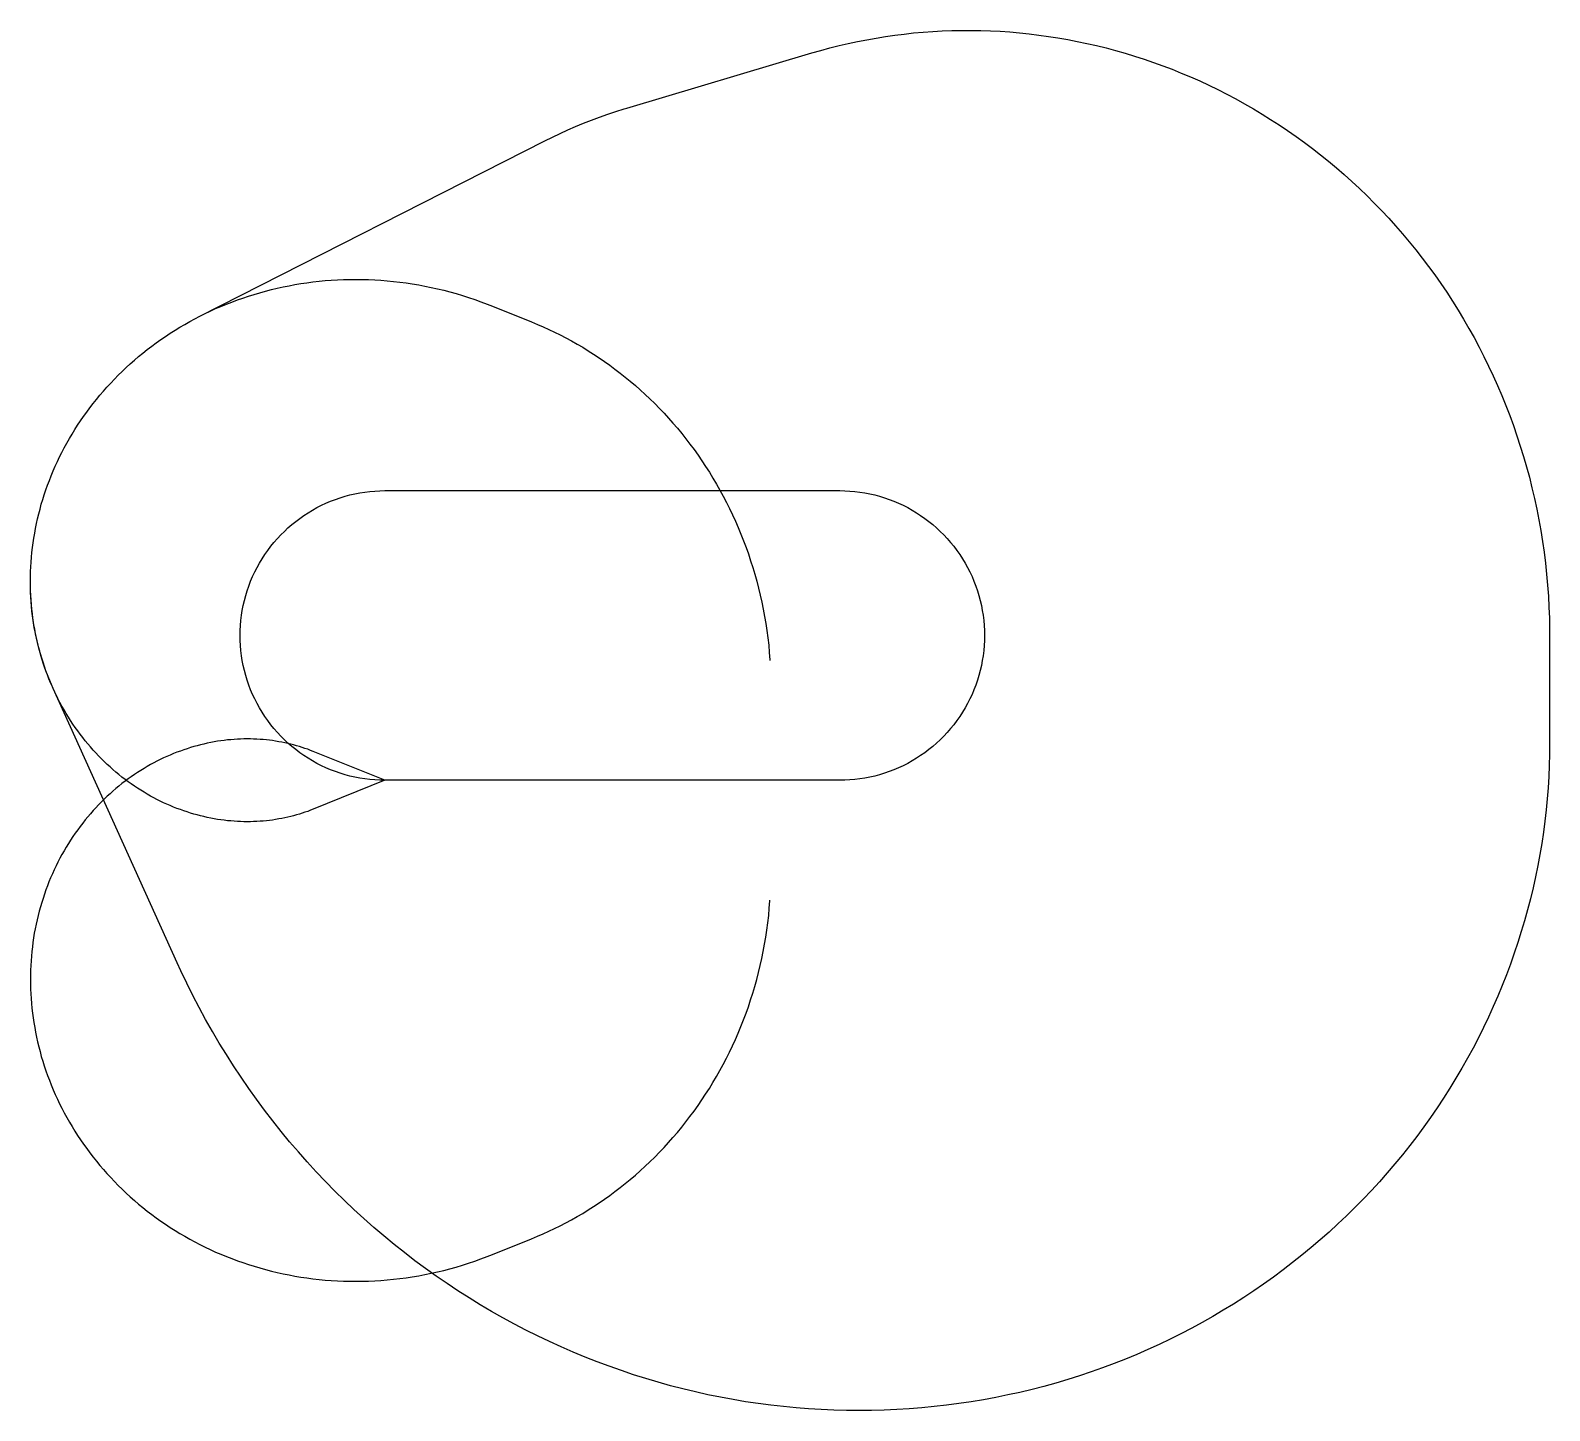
# Model space of a CAD drawing. Header units: metres. Extents: x -3797 to 12476, y -6749 to 8031.
import ezdxf

# ---------------------------------------------------------------- set-up
doc = ezdxf.new("R2010")
doc.units = ezdxf.units.M

msp = doc.modelspace()

# ---------------------------------------------------------------- linework, layer by layer
at = {"layer": 'NorminalTrack', "color": 1}
msp.add_lwpolyline([(0, 0), (0, 0), (-54, 1), (-108, 4), (-162, 8), (-216, 15), (-269, 24), (-322, 34), (-375, 46), (-427, 60), (-479, 76), (-530, 94), (-581, 113), (-631, 134), (-680, 157), (-728, 182), (-775, 208), (-822, 236), (-867, 265), (-912, 296), (-955, 329), (-997, 363), (-1038, 398), (-1077, 435), (-1116, 474), (-1152, 513), (-1188, 554), (-1222, 596), (-1255, 639), (-1286, 684), (-1315, 729), (-1343, 775), (-1369, 823), (-1394, 871), (-1417, 920), (-1438, 970), (-1457, 1020), (-1475, 1072), (-1491, 1123), (-1505, 1176), (-1517, 1228), (-1527, 1282), (-1536, 1335), (-1542, 1389), (-1547, 1443), (-1550, 1497), (-1551, 1551), (-1550, 1605), (-1547, 1659), (-1542, 1713), (-1536, 1767), (-1527, 1820), (-1517, 1873), (-1505, 1926), (-1491, 1978), (-1475, 2030), (-1457, 2081), (-1438, 2132), (-1417, 2182), (-1394, 2231), (-1369, 2279), (-1343, 2326), (-1315, 2373), (-1286, 2418), (-1255, 2462), (-1222, 2506), (-1188, 2548), (-1152, 2588), (-1116, 2628), (-1077, 2666), (-1038, 2703), (-997, 2739), (-955, 2773), (-912, 2805), (-867, 2836), (-822, 2866), (-775, 2894), (-728, 2920), (-680, 2945), (-631, 2968), (-581, 2989), (-530, 3008), (-479, 3026), (-427, 3042), (-375, 3056), (-322, 3068), (-269, 3078), (-216, 3087), (-162, 3093), (-108, 3098), (-54, 3101), (0, 3102), (0, 3102), (4872, 3102), (4872, 3102), (4926, 3101), (4980, 3098), (5034, 3093), (5088, 3087), (5141, 3078), (5194, 3068), (5247, 3056), (5299, 3042), (5351, 3026), (5402, 3008), (5453, 2989), (5503, 2968), (5552, 2945), (5600, 2920), (5647, 2894), (5694, 2866), (5739, 2836), (5784, 2805), (5827, 2773), (5869, 2739), (5910, 2703), (5949, 2666), (5988, 2628), (6024, 2588), (6060, 2548), (6094, 2506), (6127, 2462), (6158, 2418), (6187, 2373), (6215, 2326), (6241, 2279), (6266, 2231), (6289, 2182), (6310, 2132), (6329, 2081), (6347, 2030), (6363, 1978), (6377, 1926), (6389, 1873), (6399, 1820), (6408, 1767), (6414, 1713), (6419, 1659), (6422, 1605), (6423, 1551), (6422, 1497), (6419, 1443), (6414, 1389), (6408, 1335), (6399, 1282), (6389, 1228), (6377, 1176), (6363, 1123), (6347, 1072), (6329, 1020), (6310, 970), (6289, 920), (6266, 871), (6241, 823), (6215, 775), (6187, 729), (6158, 684), (6127, 639), (6094, 596), (6060, 554), (6024, 513), (5988, 474), (5949, 435), (5910, 398), (5869, 363), (5827, 329), (5784, 296), (5739, 265), (5694, 236), (5647, 208), (5600, 182), (5552, 157), (5503, 134), (5453, 113), (5402, 94), (5351, 76), (5299, 60), (5247, 46), (5194, 34), (5141, 24), (5088, 15), (5034, 8), (4980, 4), (4926, 1), (4872, 0), (0, 0)], dxfattribs=at)
at = {"layer": 'WindSpiral', "color": 5}
for points in [[(0, 0), (-769, -310), (-797, -321), (-827, -332), (-856, -342), (-886, -352), (-916, -362), (-947, -371), (-978, -379), (-1009, -387), (-1041, -395), (-1073, -402), (-1105, -408), (-1137, -414), (-1170, -420), (-1203, -425), (-1236, -429), (-1269, -433), (-1303, -436), (-1337, -439), (-1371, -441), (-1406, -442), (-1440, -443), (-1475, -443), (-1510, -443), (-1545, -442), (-1580, -440), (-1615, -438), (-1651, -435), (-1686, -432), (-1722, -428), (-1758, -423), (-1794, -418), (-1830, -411), (-1866, -405), (-1902, -397), (-1938, -389), (-1974, -381), (-2010, -371), (-2047, -361), (-2083, -350), (-2119, -339), (-2155, -327), (-2191, -314), (-2227, -300), (-2263, -286), (-2299, -271), (-2334, -256), (-2370, -240), (-2406, -223), (-2441, -205), (-2476, -187), (-2511, -168), (-2546, -148), (-2580, -127), (-2615, -106), (-2649, -84), (-2683, -62), (-2717, -39), (-2750, -15), (-2783, 10), (-2816, 35), (-2849, 61), (-2881, 88), (-2913, 115), (-2944, 143), (-2975, 171), (-3006, 201), (-3036, 231), (-3066, 261), (-3096, 293), (-3125, 324), (-3154, 357), (-3182, 390), (-3210, 424), (-3237, 458), (-3264, 493), (-3290, 529), (-3316, 565), (-3341, 602), (-3366, 639), (-3390, 677), (-3414, 716), (-3437, 755), (-3459, 794), (-3481, 834), (-3502, 875), (-3522, 916), (-3542, 958), (-3561, 1000), (-3580, 1043), (-3598, 1086), (-3615, 1130), (-3631, 1174), (-3647, 1219), (-3662, 1264), (-3676, 1309), (-3690, 1355), (-3702, 1401), (-3714, 1448), (-3726, 1495), (-3736, 1542), (-3746, 1590), (-3755, 1638), (-3763, 1686), (-3770, 1735), (-3776, 1784), (-3782, 1833), (-3787, 1882), (-3790, 1932), (-3793, 1982), (-3796, 2032), (-3797, 2083), (-3797, 2133), (-3797, 2184), (-3795, 2235), (-3793, 2286), (-3790, 2337), (-3786, 2389), (-3781, 2440), (-3775, 2492), (-3768, 2543), (-3760, 2595), (-3751, 2646), (-3742, 2698), (-3731, 2750), (-3720, 2801), (-3707, 2853), (-3694, 2905), (-3680, 2956), (-3664, 3007), (-3648, 3059), (-3631, 3110), (-3613, 3161), (-3594, 3212), (-3574, 3262), (-3553, 3313), (-3531, 3363), (-3508, 3413), (-3484, 3463), (-3459, 3512), (-3434, 3562), (-3407, 3611), (-3379, 3659), (-3351, 3708), (-3321, 3756), (-3291, 3803), (-3260, 3850), (-3228, 3897), (-3194, 3943), (-3160, 3989), (-3125, 4035), (-3090, 4080), (-3053, 4124), (-3015, 4168), (-2977, 4211), (-2937, 4254), (-2897, 4297), (-2856, 4338), (-2814, 4379), (-2771, 4420), (-2728, 4460), (-2683, 4499), (-2638, 4538), (-2592, 4575), (-2545, 4613), (-2498, 4649), (-2449, 4685), (-2400, 4720), (-2350, 4754), (-2300, 4787), (-2248, 4820), (-2196, 4852), (-2143, 4883), (-2090, 4913), (-2036, 4942), (-1981, 4971), (-1981, 4971), (1712, 6847), (1794, 6888), (1876, 6927), (1959, 6965), (2043, 7001), (2128, 7036), (2214, 7070), (2300, 7102), (2387, 7133), (2475, 7162), (2563, 7190), (2592, 7198), (4574, 7789), (4670, 7817), (4767, 7843), (4865, 7868), (4963, 7891), (5062, 7912), (5161, 7931), (5261, 7949), (5361, 7965), (5462, 7980), (5563, 7992), (5664, 8003), (5766, 8012), (5868, 8019), (5970, 8025), (6073, 8029), (6176, 8031), (6279, 8031), (6382, 8029), (6486, 8026), (6589, 8021), (6693, 8014), (6796, 8005), (6900, 7994), (7003, 7981), (7107, 7967), (7210, 7951), (7314, 7933), (7417, 7913), (7520, 7891), (7622, 7868), (7725, 7843), (7827, 7815), (7929, 7786), (8030, 7756), (8132, 7723), (8232, 7688), (8332, 7652), (8432, 7614), (8531, 7574), (8630, 7532), (8728, 7489), (8826, 7444), (8923, 7397), (9019, 7348), (9114, 7297), (9209, 7245), (9303, 7191), (9396, 7135), (9488, 7078), (9580, 7019), (9670, 6958), (9760, 6895), (9849, 6831), (9936, 6765), (10023, 6698), (10108, 6629), (10193, 6558), (10276, 6486), (10359, 6412), (10440, 6337), (10520, 6260), (10598, 6182), (10676, 6102), (10752, 6021), (10826, 5938), (10900, 5854), (10972, 5768), (11043, 5681), (11112, 5593), (11180, 5503), (11246, 5412), (11311, 5320), (11374, 5226), (11436, 5132), (11496, 5036), (11555, 4938), (11612, 4840), (11667, 4741), (11721, 4640), (11773, 4538), (11823, 4436), (11872, 4332), (11919, 4227), (11964, 4122), (12007, 4015), (12049, 3907), (12088, 3799), (12126, 3690), (12162, 3580), (12196, 3469), (12229, 3357), (12259, 3245), (12287, 3132), (12314, 3018), (12338, 2904), (12361, 2789), (12381, 2674), (12400, 2558), (12416, 2442), (12431, 2325), (12444, 2208), (12454, 2090), (12463, 1972), (12469, 1854), (12473, 1735), (12476, 1617), (12476, 1545), (12476, 398), (12475, 279), (12472, 160), (12467, 41), (12459, -79), (12450, -198), (12438, -317), (12425, -437), (12409, -556), (12391, -675), (12371, -794), (12349, -913), (12325, -1032), (12299, -1150), (12271, -1268), (12240, -1386), (12208, -1503), (12173, -1620), (12136, -1736), (12098, -1852), (12057, -1968), (12014, -2082), (11969, -2197), (11922, -2310), (11873, -2423), (11822, -2535), (11768, -2647), (11713, -2757), (11656, -2867), (11597, -2976), (11536, -3084), (11473, -3191), (11407, -3298), (11340, -3403), (11272, -3507), (11201, -3610), (11128, -3712), (11053, -3813), (10977, -3912), (10899, -4011), (10819, -4108), (10737, -4204), (10653, -4299), (10567, -4392), (10480, -4484), (10391, -4574), (10301, -4663), (10209, -4751), (10115, -4837), (10019, -4921), (9922, -5004), (9823, -5086), (9723, -5165), (9621, -5243), (9518, -5320), (9413, -5394), (9307, -5467), (9200, -5539), (9091, -5608), (8981, -5675), (8869, -5741), (8756, -5805), (8642, -5867), (8527, -5927), (8410, -5985), (8293, -6041), (8174, -6095), (8054, -6147), (7933, -6198), (7811, -6246), (7688, -6292), (7564, -6335), (7440, -6377), (7314, -6417), (7187, -6454), (7060, -6490), (6932, -6523), (6803, -6554), (6674, -6582), (6543, -6609), (6413, -6633), (6281, -6655), (6149, -6675), (6017, -6692), (5884, -6707), (5751, -6720), (5617, -6731), (5483, -6739), (5349, -6745), (5214, -6748), (5080, -6749), (4945, -6748), (4810, -6745), (4674, -6739), (4539, -6731), (4404, -6720), (4269, -6707), (4134, -6691), (3999, -6674), (3864, -6654), (3729, -6631), (3595, -6606), (3461, -6579), (3327, -6549), (3193, -6517), (3060, -6483), (2928, -6446), (2796, -6407), (2664, -6365), (2533, -6321), (2403, -6275), (2273, -6227), (2144, -6176), (2016, -6123), (1888, -6067), (1762, -6010), (1636, -5950), (1511, -5887), (1387, -5823), (1264, -5756), (1142, -5687), (1021, -5616), (902, -5543), (783, -5467), (666, -5389), (549, -5310), (435, -5228), (321, -5144), (209, -5057), (98, -4969), (-12, -4879), (-120, -4787), (-226, -4693), (-331, -4596), (-434, -4498), (-536, -4398), (-636, -4296), (-735, -4193), (-832, -4087), (-927, -3980), (-1020, -3870), (-1111, -3759), (-1201, -3647), (-1289, -3532), (-1375, -3416), (-1458, -3299), (-1540, -3180), (-1620, -3059), (-1698, -2937), (-1774, -2813), (-1848, -2688), (-1920, -2561), (-1989, -2433), (-2056, -2303), (-2122, -2173), (-2185, -2041), (-2224, -1954), (-3553, 983), (-3572, 1025), (-3590, 1068), (-3608, 1112), (-3624, 1156), (-3641, 1200), (-3656, 1245), (-3670, 1290), (-3684, 1336), (-3697, 1382), (-3710, 1428), (-3721, 1475), (-3732, 1522), (-3742, 1570), (-3751, 1618), (-3759, 1666), (-3767, 1715), (-3774, 1763), (-3780, 1813), (-3785, 1862), (-3789, 1912), (-3792, 1961), (-3795, 2012), (-3796, 2062), (-3797, 2112), (-3797, 2130)], [(0, 0), (-769, -310), (-797, -321), (-827, -332), (-856, -342), (-886, -352), (-916, -362), (-947, -371), (-978, -379), (-1009, -387), (-1041, -395), (-1073, -402), (-1105, -408), (-1137, -414), (-1170, -420), (-1203, -425), (-1236, -429), (-1269, -433), (-1303, -436), (-1337, -439), (-1371, -441), (-1406, -442), (-1440, -443), (-1475, -443), (-1510, -443), (-1545, -442), (-1580, -440), (-1615, -438), (-1651, -435), (-1686, -432), (-1722, -428), (-1758, -423), (-1794, -418), (-1830, -411), (-1866, -405), (-1902, -397), (-1938, -389), (-1974, -381), (-2010, -371), (-2047, -361), (-2083, -350), (-2119, -339), (-2155, -327), (-2191, -314), (-2227, -300), (-2263, -286), (-2299, -271), (-2334, -256), (-2370, -240), (-2406, -223), (-2441, -205), (-2476, -187), (-2511, -168), (-2546, -148), (-2580, -127), (-2615, -106), (-2649, -84), (-2683, -62), (-2717, -39), (-2750, -15), (-2783, 10), (-2816, 35), (-2849, 61), (-2881, 88), (-2913, 115), (-2944, 143), (-2975, 171), (-3006, 201), (-3036, 231), (-3066, 261), (-3096, 293), (-3125, 324), (-3154, 357), (-3182, 390), (-3210, 424), (-3237, 458), (-3264, 493), (-3290, 529), (-3316, 565), (-3341, 602), (-3366, 639), (-3390, 677), (-3414, 716), (-3437, 755), (-3459, 794), (-3481, 834), (-3502, 875), (-3522, 916), (-3542, 958), (-3561, 1000), (-3580, 1043), (-3598, 1086), (-3615, 1130), (-3631, 1174), (-3647, 1219), (-3662, 1264), (-3676, 1309), (-3690, 1355), (-3702, 1401), (-3714, 1448), (-3726, 1495), (-3736, 1542), (-3746, 1590), (-3755, 1638), (-3763, 1686), (-3770, 1735), (-3776, 1784), (-3782, 1833), (-3787, 1882), (-3790, 1932), (-3793, 1982), (-3796, 2032), (-3797, 2083), (-3797, 2133), (-3797, 2184), (-3795, 2235), (-3793, 2286), (-3790, 2337), (-3786, 2389), (-3781, 2440), (-3775, 2492), (-3768, 2543), (-3760, 2595), (-3751, 2646), (-3742, 2698), (-3731, 2750), (-3720, 2801), (-3707, 2853), (-3694, 2905), (-3680, 2956), (-3664, 3007), (-3648, 3059), (-3631, 3110), (-3613, 3161), (-3594, 3212), (-3574, 3262), (-3553, 3313), (-3531, 3363), (-3508, 3413), (-3484, 3463), (-3459, 3512), (-3434, 3562), (-3407, 3611), (-3379, 3659), (-3351, 3708), (-3321, 3756), (-3291, 3803), (-3260, 3850), (-3228, 3897), (-3194, 3943), (-3160, 3989), (-3125, 4035), (-3090, 4080), (-3053, 4124), (-3015, 4168), (-2977, 4211), (-2937, 4254), (-2897, 4297), (-2856, 4338), (-2814, 4379), (-2771, 4420), (-2728, 4460), (-2683, 4499), (-2638, 4538), (-2592, 4575), (-2545, 4613), (-2498, 4649), (-2449, 4685), (-2400, 4720), (-2350, 4754), (-2300, 4787), (-2248, 4820), (-2196, 4852), (-2143, 4883), (-2090, 4913), (-2036, 4942), (-1981, 4971), (-1926, 4998), (-1870, 5025), (-1813, 5051), (-1756, 5075), (-1698, 5099), (-1639, 5122), (-1580, 5144), (-1521, 5165), (-1461, 5185), (-1400, 5204), (-1339, 5222), (-1278, 5239), (-1216, 5255), (-1153, 5270), (-1090, 5284), (-1027, 5297), (-963, 5309), (-899, 5319), (-835, 5329), (-770, 5337), (-705, 5345), (-640, 5351), (-574, 5356), (-508, 5360), (-442, 5363), (-376, 5364), (-310, 5365), (-243, 5364), (-176, 5362), (-109, 5359), (-42, 5355), (25, 5350), (92, 5343), (160, 5335), (227, 5327), (294, 5316), (362, 5305), (429, 5293), (496, 5279), (563, 5264), (630, 5248), (697, 5230), (764, 5212), (830, 5192), (897, 5171), (963, 5149), (1029, 5125), (1095, 5100), (1152, 5078), (1571, 4909), (1633, 4883), (1695, 4857), (1757, 4829), (1818, 4799), (1879, 4769), (1940, 4738), (2000, 4705), (2060, 4671), (2119, 4637), (2178, 4601), (2236, 4564), (2294, 4525), (2351, 4486), (2408, 4446), (2464, 4404), (2520, 4362), (2575, 4318), (2629, 4273), (2683, 4228), (2736, 4181), (2788, 4133), (2839, 4084), (2890, 4034), (2940, 3983), (2990, 3932), (3038, 3879), (3086, 3825), (3133, 3770), (3179, 3714), (3224, 3658), (3268, 3600), (3312, 3542), (3354, 3482), (3396, 3422), (3436, 3361), (3476, 3299), (3514, 3236), (3552, 3173), (3589, 3108), (3624, 3043), (3659, 2977), (3692, 2910), (3724, 2843), (3755, 2775), (3785, 2706), (3814, 2636), (3842, 2566), (3869, 2495), (3894, 2424), (3918, 2352), (3941, 2279), (3963, 2206), (3983, 2132), (4003, 2058), (4021, 1983), (4037, 1908), (4053, 1832), (4067, 1756), (4080, 1680), (4092, 1603), (4102, 1526), (4111, 1448), (4118, 1370), (4125, 1292), (4125, 1282)], [(0, 0), (-769, 310), (-797, 321), (-827, 332), (-856, 342), (-886, 352), (-916, 362), (-947, 371), (-978, 379), (-1009, 387), (-1041, 395), (-1073, 402), (-1105, 408), (-1137, 414), (-1170, 420), (-1203, 425), (-1236, 429), (-1269, 433), (-1303, 436), (-1337, 439), (-1371, 441), (-1406, 442), (-1440, 443), (-1475, 443), (-1510, 443), (-1545, 442), (-1580, 440), (-1615, 438), (-1651, 435), (-1686, 432), (-1722, 428), (-1758, 423), (-1794, 418), (-1830, 411), (-1866, 405), (-1902, 397), (-1938, 389), (-1974, 381), (-2010, 371), (-2047, 361), (-2083, 350), (-2119, 339), (-2155, 327), (-2191, 314), (-2227, 300), (-2263, 286), (-2299, 271), (-2334, 256), (-2370, 240), (-2406, 223), (-2441, 205), (-2476, 187), (-2511, 168), (-2546, 148), (-2580, 127), (-2615, 106), (-2649, 84), (-2683, 62), (-2717, 39), (-2750, 15), (-2783, -10), (-2816, -35), (-2849, -61), (-2881, -88), (-2913, -115), (-2944, -143), (-2975, -171), (-3006, -201), (-3036, -231), (-3066, -261), (-3096, -293), (-3125, -324), (-3154, -357), (-3182, -390), (-3210, -424), (-3237, -458), (-3264, -493), (-3290, -529), (-3316, -565), (-3341, -602), (-3366, -639), (-3390, -677), (-3414, -716), (-3437, -755), (-3459, -794), (-3481, -834), (-3502, -875), (-3522, -916), (-3542, -958), (-3561, -1000), (-3580, -1043), (-3598, -1086), (-3615, -1130), (-3631, -1174), (-3647, -1219), (-3662, -1264), (-3676, -1309), (-3690, -1355), (-3702, -1401), (-3714, -1448), (-3726, -1495), (-3736, -1542), (-3746, -1590), (-3755, -1638), (-3763, -1686), (-3770, -1735), (-3776, -1784), (-3782, -1833), (-3787, -1882), (-3790, -1932), (-3793, -1982), (-3796, -2032), (-3797, -2083), (-3797, -2133), (-3797, -2184), (-3795, -2235), (-3793, -2286), (-3790, -2337), (-3786, -2389), (-3781, -2440), (-3775, -2492), (-3768, -2543), (-3760, -2595), (-3751, -2646), (-3742, -2698), (-3731, -2750), (-3720, -2801), (-3707, -2853), (-3694, -2905), (-3680, -2956), (-3664, -3007), (-3648, -3059), (-3631, -3110), (-3613, -3161), (-3594, -3212), (-3574, -3262), (-3553, -3313), (-3531, -3363), (-3508, -3413), (-3484, -3463), (-3459, -3512), (-3434, -3562), (-3407, -3611), (-3379, -3659), (-3351, -3708), (-3321, -3756), (-3291, -3803), (-3260, -3850), (-3228, -3897), (-3194, -3943), (-3160, -3989), (-3125, -4035), (-3090, -4080), (-3053, -4124), (-3015, -4168), (-2977, -4211), (-2937, -4254), (-2897, -4297), (-2856, -4338), (-2814, -4379), (-2771, -4420), (-2728, -4460), (-2683, -4499), (-2638, -4538), (-2592, -4575), (-2545, -4613), (-2498, -4649), (-2449, -4685), (-2400, -4720), (-2350, -4754), (-2300, -4787), (-2248, -4820), (-2196, -4852), (-2143, -4883), (-2090, -4913), (-2036, -4942), (-1981, -4971), (-1926, -4998), (-1870, -5025), (-1813, -5051), (-1756, -5075), (-1698, -5099), (-1639, -5122), (-1580, -5144), (-1521, -5165), (-1461, -5185), (-1400, -5204), (-1339, -5222), (-1278, -5239), (-1216, -5255), (-1153, -5270), (-1090, -5284), (-1027, -5297), (-963, -5309), (-899, -5319), (-835, -5329), (-770, -5337), (-705, -5345), (-640, -5351), (-574, -5356), (-508, -5360), (-442, -5363), (-376, -5364), (-310, -5365), (-243, -5364), (-176, -5362), (-109, -5359), (-42, -5355), (25, -5350), (92, -5343), (160, -5335), (227, -5327), (294, -5316), (362, -5305), (429, -5293), (496, -5279), (563, -5264), (630, -5248), (697, -5230), (764, -5212), (830, -5192), (897, -5171), (963, -5149), (1029, -5125), (1095, -5100), (1152, -5078), (1571, -4909), (1633, -4883), (1695, -4857), (1757, -4829), (1818, -4799), (1879, -4769), (1940, -4738), (2000, -4705), (2060, -4671), (2119, -4637), (2178, -4601), (2236, -4564), (2294, -4525), (2351, -4486), (2408, -4446), (2464, -4404), (2520, -4362), (2575, -4318), (2629, -4273), (2683, -4228), (2736, -4181), (2788, -4133), (2839, -4084), (2890, -4034), (2940, -3983), (2990, -3932), (3038, -3879), (3086, -3825), (3133, -3770), (3179, -3714), (3224, -3658), (3268, -3600), (3312, -3542), (3354, -3482), (3396, -3422), (3436, -3361), (3476, -3299), (3514, -3236), (3552, -3173), (3589, -3108), (3624, -3043), (3659, -2977), (3692, -2910), (3724, -2843), (3755, -2775), (3785, -2706), (3814, -2636), (3842, -2566), (3869, -2495), (3894, -2424), (3918, -2352), (3941, -2279), (3963, -2206), (3983, -2132), (4003, -2058), (4021, -1983), (4037, -1908), (4053, -1832), (4067, -1756), (4080, -1680), (4092, -1603), (4102, -1526), (4111, -1448), (4118, -1370), (4125, -1292), (4125, -1282)]]:
    msp.add_lwpolyline(points, dxfattribs=at)

doc.saveas('drawing.dxf')
